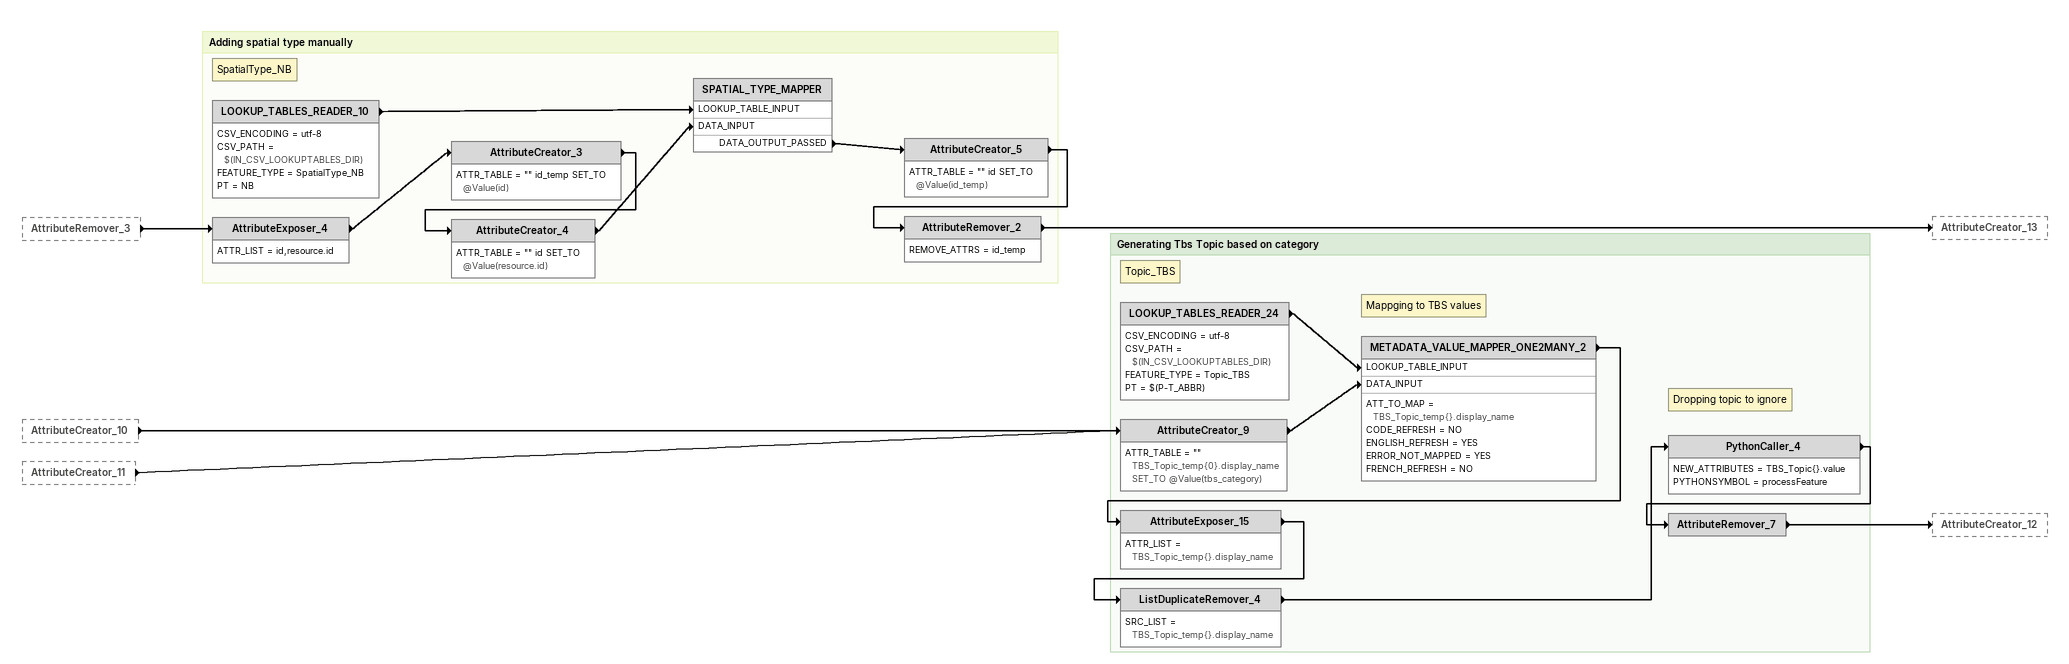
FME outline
AttributeRemover_3 [outside]
    -> AttributeExposer_4
AttributeCreator_10 [outside]
    -> AttributeCreator_9
AttributeCreator_11 [outside]
    -> AttributeCreator_9

Bookmark: Adding spatial type manually
AttributeExposer_4
    ATTR_LIST = id,resource.id
    -> AttributeCreator_3
AttributeCreator_3
    ATTR_TABLE = "" id_temp SET_TO @Value(id)
    -> AttributeCreator_4
AttributeCreator_4
    ATTR_TABLE = "" id SET_TO @Value(resource.id)
    -> SPATIAL_TYPE_MAPPER [DATA_INPUT]
Note: SpatialType_NB
LOOKUP_TABLES_READER_10
    CSV_ENCODING = utf-8
    CSV_PATH = $(IN_CSV_LOOKUPTABLES_DIR)
    FEATURE_TYPE = SpatialType_NB
    PT = NB
    -> SPATIAL_TYPE_MAPPER [LOOKUP_TABLE_INPUT]
SPATIAL_TYPE_MAPPER
    DATA_OUTPUT_PASSED -> AttributeCreator_5
AttributeCreator_5
    ATTR_TABLE = "" id SET_TO @Value(id_temp)
    -> AttributeRemover_2
AttributeRemover_2
    REMOVE_ATTRS = id_temp
    -> AttributeCreator_13

Bookmark: Generating Tbs Topic based on category
AttributeCreator_9
    ATTR_TABLE = "" TBS_Topic_temp{0}.display_name SET_TO @Value(tbs_category)
    -> METADATA_VALUE_MAPPER_ONE2MANY_2 [DATA_INPUT]
Note: Topic_TBS
LOOKUP_TABLES_READER_24
    CSV_ENCODING = utf-8
    CSV_PATH = $(IN_CSV_LOOKUPTABLES_DIR)
    FEATURE_TYPE = Topic_TBS
    PT = $(P-T_ABBR)
    -> METADATA_VALUE_MAPPER_ONE2MANY_2 [LOOKUP_TABLE_INPUT]
Note: Mappging to TBS values
METADATA_VALUE_MAPPER_ONE2MANY_2
    ATT_TO_MAP = TBS_Topic_temp{}.display_name
    CODE_REFRESH = NO
    ENGLISH_REFRESH = YES
    ERROR_NOT_MAPPED = YES
    FRENCH_REFRESH = NO
    -> AttributeExposer_15
AttributeExposer_15
    ATTR_LIST = TBS_Topic_temp{}.display_name
    -> ListDuplicateRemover_4
ListDuplicateRemover_4
    SRC_LIST = TBS_Topic_temp{}.display_name
    -> PythonCaller_4
Note: Dropping topic to ignore
PythonCaller_4
    NEW_ATTRIBUTES = TBS_Topic{}.value
    PYTHONSYMBOL = processFeature
    -> AttributeRemover_7
AttributeRemover_7
    -> AttributeCreator_12
